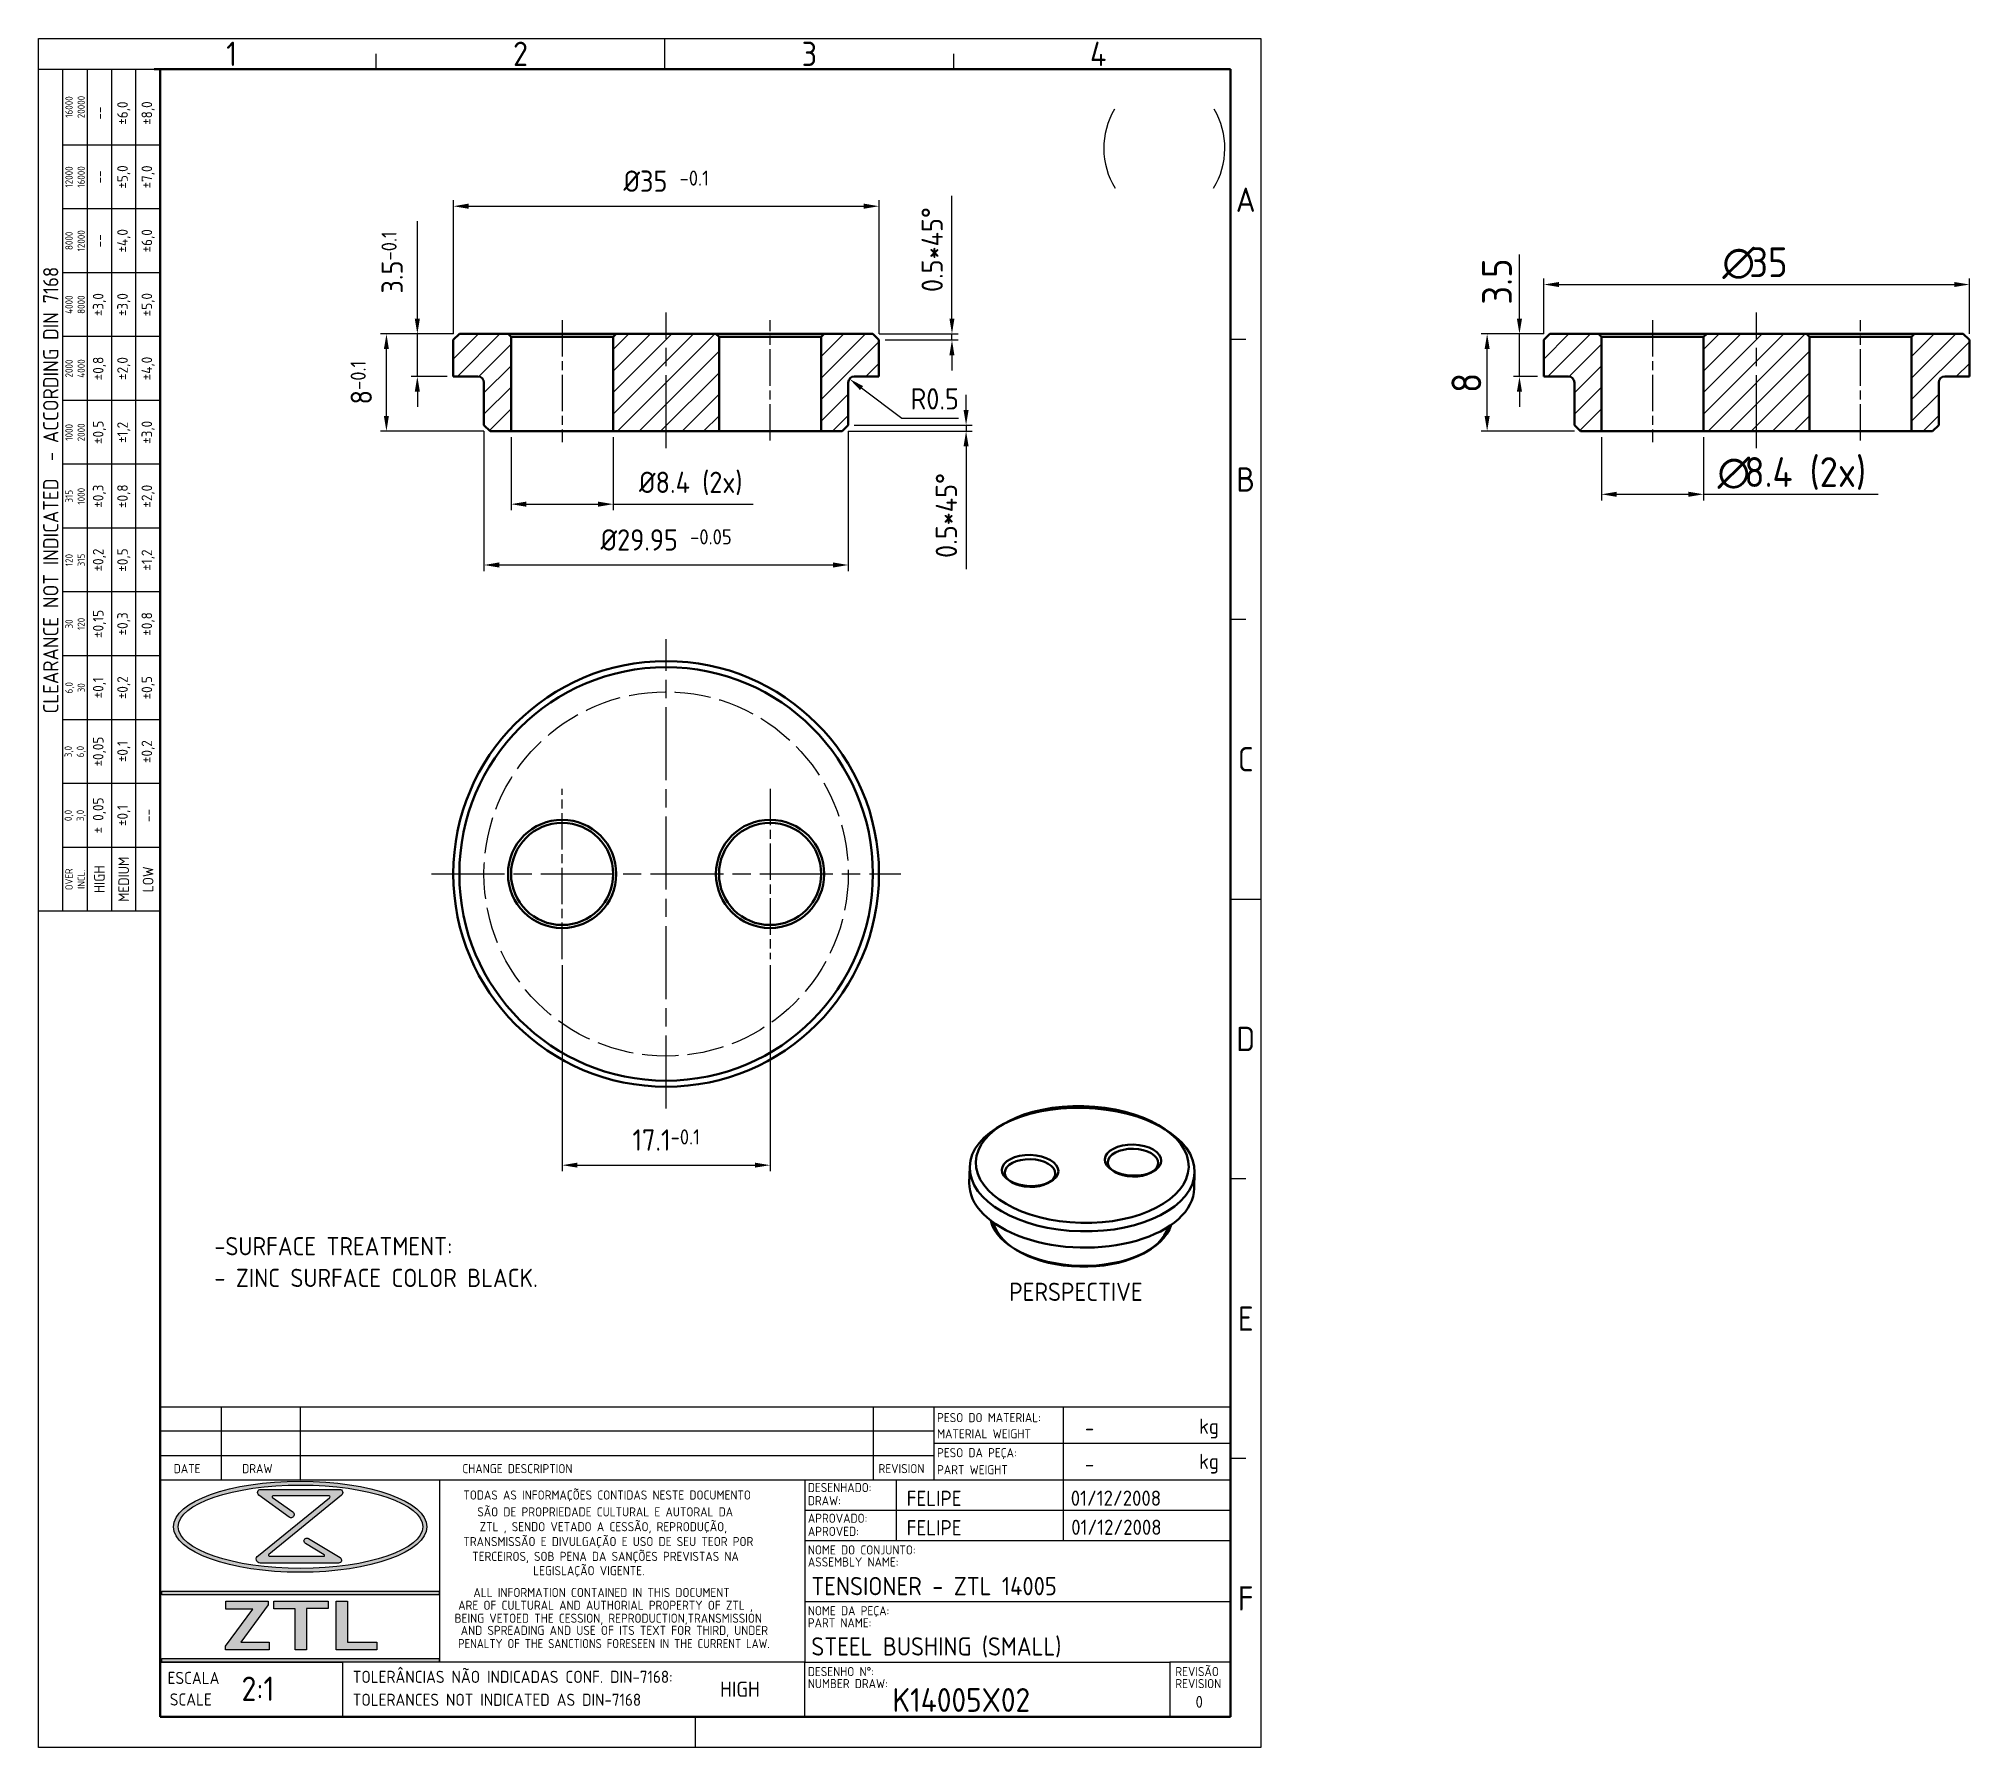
# Model space of a CAD drawing. Extents: x 0 to 159, y 0 to 141.
import ezdxf
from ezdxf.enums import TextEntityAlignment as Align

# ---------------------------------------------------------------- set-up
doc = ezdxf.new("R2010")
doc.units = 0
doc.header["$LTSCALE"] = 0.5
for name, pattern in [('AM_ISO02W050', [7.5, 6, -1.5]), ('AM_ISO08W050', [18, 12, -1.5, 3, -1.5]), ('AM_ISO08W050x2', [9, 6, -0.75, 1.5, -0.75])]:
    doc.linetypes.add(name, pattern=pattern)
doc.layers.get('Defpoints').update_dxf_attribs({"linetype": 'CONTINUOUS'})
for name, color, linetype, lineweight in [('AM_0', 7, 'CONTINUOUS', 50), ('AM_3', 6, 'AM_ISO02W050', 25), ('AM_5', 3, 'CONTINUOUS', 25), ('AM_6', 2, 'CONTINUOUS', 35), ('AM_7', 4, 'AM_ISO08W050', 25), ('AM_8', 1, 'CONTINUOUS', 25), ('AM_BOR', 7, 'CONTINUOUS', 50)]:
    doc.layers.add(name, color=color, linetype=linetype, lineweight=lineweight)
doc.styles.add('ACISOTS', font='isocp.shx', dxfattribs={"height": 1})
doc.styles.get("Standard").update_dxf_attribs({"font": 'ISOCP.SHX'})
doc.dimstyles.new('AM_ISO', dxfattribs={"dimtxt": 3.5, "dimasz": 2.5, "dimexe": 1, "dimexo": 1, "dimgap": 1.5, "dimtad": 1, "dimdsep": 46, "dimtxsty": 'Standard', "dimcen": 0, "dimclrd": 256, "dimclre": 256, "dimclrt": 2, "dimadec": 0, "dimazin": 2, "dimtp": 0.1, "dimtm": 0.1, "dimtfac": 0.71, "dimtdec": 3, "dimtmove": 0, "dimatfit": 3, "dimfxl": 0, "dimlwd": -1, "dimlwe": -1, "dimarcsym": 0})
doc.dimstyles.new('AM_ISO$4', dxfattribs={"dimtxt": 3.5, "dimasz": 2.5, "dimexe": 1, "dimexo": 1, "dimgap": 1.5, "dimtad": 1, "dimtoh": 1, "dimdsep": 46, "dimtxsty": 'Standard', "dimcen": 0, "dimclrd": 256, "dimclre": 256, "dimclrt": 2, "dimadec": 0, "dimazin": 2, "dimtp": 0.1, "dimtm": 0.1, "dimtfac": 0.71, "dimtofl": 0, "dimtmove": 0, "dimatfit": 3, "dimfxl": 0, "dimlwd": -1, "dimlwe": -1, "dimarcsym": 0})
pattern_1 = [(45, (0, -6.5615), (-0.883883, 0.883883), [])]

# ---------------------------------------------------------------- blocks, each defined once
blk = doc.blocks.new('*D20')
at = {"layer": 'AM_5'}
for p, q in [((38.85, 107.72), (38.85, 101.72)), ((47.25, 107.72), (47.25, 101.72)), ((40.1, 102.22), (46, 102.22)), ((47.25, 102.22), (58.75, 102.22))]:
    blk.add_line(p, q, dxfattribs=at)
for points in [[(40.1, 102.43), (40.1, 102.01), (38.85, 102.22)], [(46, 102.43), (46, 102.01), (47.25, 102.22)]]:
    blk.add_solid(points, dxfattribs=at)
at = {"layer": 'Defpoints', "color": 0}
for p in [(38.85, 108.22), (47.25, 108.22), (47.25, 102.22)]:
    blk.add_point(p, dxfattribs=at)
at = {"layer": 'AM_5', "color": 2, "insert": (53.62, 103.93), "char_height": 1.75, "attachment_point": 5}
blk.add_mtext('%%c8.4 (2x)', dxfattribs=at)
blk = doc.blocks.new('*D21')
at = {"layer": 'AM_5'}
for p, q in [((36.62, 108.22), (36.62, 96.72)), ((66.57, 108.22), (66.57, 96.72)), ((37.87, 97.22), (65.32, 97.22))]:
    blk.add_line(p, q, dxfattribs=at)
for points in [[(37.87, 97.43), (37.87, 97.01), (36.62, 97.22)], [(65.32, 97.43), (65.32, 97.01), (66.57, 97.22)]]:
    blk.add_solid(points, dxfattribs=at)
at = {"layer": 'Defpoints', "color": 0}
for p in [(36.62, 108.72), (66.57, 108.72), (66.57, 97.22)]:
    blk.add_point(p, dxfattribs=at)
at = {"layer": 'AM_5', "color": 2, "insert": (51.6, 99.28), "char_height": 1.75, "attachment_point": 5}
blk.add_mtext('%%c29.95 {}{\\A0;{\\H1.5x;}{\\A2;\\H0.71x;\\C3;-0.05}}', dxfattribs=at)
blk = doc.blocks.new('*D22')
at = {"layer": 'AM_5'}
for p, q in [((34.1, 116.22), (34.1, 127.22)), ((69.1, 116.22), (69.1, 127.22)), ((35.35, 126.72), (67.85, 126.72))]:
    blk.add_line(p, q, dxfattribs=at)
for points in [[(35.35, 126.93), (35.35, 126.51), (34.1, 126.72)], [(67.85, 126.93), (67.85, 126.51), (69.1, 126.72)]]:
    blk.add_solid(points, dxfattribs=at)
at = {"layer": 'Defpoints', "color": 0}
for p in [(69.1, 126.72), (34.1, 115.72), (69.1, 115.72)]:
    blk.add_point(p, dxfattribs=at)
at = {"layer": 'AM_5', "color": 2, "insert": (51.6, 128.78), "char_height": 1.75, "attachment_point": 5}
blk.add_mtext('%%c35 {}{\\A0;{\\H1.5x;}{\\A2;\\H0.71x;\\C3;-0.1}}', dxfattribs=at)
blk = doc.blocks.new('*D23')
at = {"layer": 'AM_5'}
for p, q in [((43.05, 64.32), (43.05, 47.37)), ((60.15, 64.32), (60.15, 47.37)), ((44.3, 47.87), (58.9, 47.87))]:
    blk.add_line(p, q, dxfattribs=at)
for points in [[(44.3, 48.08), (44.3, 47.67), (43.05, 47.87)], [(58.9, 48.08), (58.9, 47.67), (60.15, 47.87)]]:
    blk.add_solid(points, dxfattribs=at)
at = {"layer": 'Defpoints', "color": 0}
for p in [(43.05, 64.82), (60.15, 64.82), (60.15, 47.87)]:
    blk.add_point(p, dxfattribs=at)
at = {"layer": 'AM_5', "color": 2, "insert": (51.6, 49.94), "char_height": 1.75, "attachment_point": 5}
blk.add_mtext('17.1{}{\\A0;{\\H1.5x;}{\\A2;\\H0.71x;\\C3;-0.1}}', dxfattribs=at)
blk = doc.blocks.new('*D24')
at = {"layer": 'AM_5'}
for p, q in [((34.1, 116.22), (28.1, 116.22)), ((28.6, 109.47), (28.6, 114.97)), ((36.62, 108.22), (28.1, 108.22))]:
    blk.add_line(p, q, dxfattribs=at)
for points in [[(28.39, 114.97), (28.8, 114.97), (28.6, 116.22)], [(28.39, 109.47), (28.8, 109.47), (28.6, 108.22)]]:
    blk.add_solid(points, dxfattribs=at)
at = {"layer": 'Defpoints', "color": 0}
for p in [(28.6, 116.22), (34.6, 116.22), (37.12, 108.22)]:
    blk.add_point(p, dxfattribs=at)
at = {"layer": 'AM_5', "color": 2, "insert": (26.53, 112.22), "char_height": 1.75, "attachment_point": 5, "rotation": 90}
blk.add_mtext('8{}{\\A0;{\\H1.5x;}{\\A2;\\H0.71x;\\C3;-0.1}}', dxfattribs=at)
blk = doc.blocks.new('*D25')
at = {"layer": 'AM_5'}
for p, q in [((31.14, 117.47), (31.14, 125.48)), ((34.1, 116.22), (30.64, 116.22)), ((31.14, 112.72), (31.14, 116.22)), ((33.6, 112.72), (30.64, 112.72)), ((31.14, 111.47), (31.14, 110.22))]:
    blk.add_line(p, q, dxfattribs=at)
for points in [[(30.93, 117.47), (31.35, 117.47), (31.14, 116.22)], [(30.93, 111.47), (31.35, 111.47), (31.14, 112.72)]]:
    blk.add_solid(points, dxfattribs=at)
at = {"layer": 'Defpoints', "color": 0}
for p in [(31.14, 116.22), (34.6, 116.22), (34.1, 112.72)]:
    blk.add_point(p, dxfattribs=at)
at = {"layer": 'AM_5', "color": 2, "insert": (29.07, 122.1), "char_height": 1.75, "attachment_point": 5, "rotation": 90}
blk.add_mtext('3.5{}{\\A0;{\\H1.5x;}{\\A2;\\H0.71x;\\C3;-0.1}}', dxfattribs=at)
blk = doc.blocks.new('*D26')
at = {"layer": 'AM_5'}
for p, q in [((75.1, 117.47), (75.1, 127.57)), ((69.1, 116.22), (75.6, 116.22)), ((75.1, 115.72), (75.1, 116.22)), ((69.6, 115.72), (75.6, 115.72)), ((75.1, 114.47), (75.1, 113.22))]:
    blk.add_line(p, q, dxfattribs=at)
for points in [[(74.89, 117.47), (75.3, 117.47), (75.1, 116.22)], [(74.89, 114.47), (75.3, 114.47), (75.1, 115.72)]]:
    blk.add_solid(points, dxfattribs=at)
at = {"layer": 'Defpoints', "color": 0}
for p in [(68.6, 116.22), (75.1, 116.22), (69.1, 115.72)]:
    blk.add_point(p, dxfattribs=at)
at = {"layer": 'AM_5', "color": 2, "insert": (73.47, 123.15), "char_height": 1.75, "attachment_point": 5, "rotation": 90}
blk.add_mtext('0.5{{}}*45%%d', dxfattribs=at)
blk = doc.blocks.new('*D27')
at = {"layer": 'AM_5'}
for p, q in [((76.26, 109.97), (76.26, 111.22)), ((66.57, 108.22), (76.76, 108.22)), ((67.07, 108.72), (76.76, 108.72)), ((76.26, 108.72), (76.26, 108.22)), ((76.26, 106.97), (76.26, 96.87))]:
    blk.add_line(p, q, dxfattribs=at)
for points in [[(76.05, 109.97), (76.47, 109.97), (76.26, 108.72)], [(76.05, 106.97), (76.47, 106.97), (76.26, 108.22)]]:
    blk.add_solid(points, dxfattribs=at)
at = {"layer": 'Defpoints', "color": 0}
for p in [(66.07, 108.22), (66.57, 108.72), (76.26, 108.22)]:
    blk.add_point(p, dxfattribs=at)
at = {"layer": 'AM_5', "color": 2, "insert": (74.64, 101.29), "char_height": 1.75, "attachment_point": 5, "rotation": 90}
blk.add_mtext('0.5{{}}*45%%d', dxfattribs=at)
blk = doc.blocks.new('*D28')
at = {"layer": 'AM_5'}
for p, q in [((70.97, 109.26), (67.67, 111.77)), ((75.64, 109.26), (70.97, 109.26))]:
    blk.add_line(p, q, dxfattribs=at)
blk.add_solid([(67.79, 111.93), (67.54, 111.6), (66.67, 112.52)], dxfattribs=at)
at = {"layer": 'Defpoints', "color": 0}
for p in [(66.67, 112.52), (67.07, 112.22)]:
    blk.add_point(p, dxfattribs=at)
at = {"layer": 'AM_5', "color": 2, "insert": (73.68, 110.88), "char_height": 1.75, "attachment_point": 5}
blk.add_mtext('R0.5', dxfattribs=at)
blk = doc.blocks.new('A4 ZTL')
at = {"layer": 'AM_0'}
for p, q in [((196, 276), (19, 276)), ((20, 276), (20, 5)), ((196, 5), (196, 276)), ((20, 5), (196, 5))]:
    blk.add_line(p, q, dxfattribs=at)
at = {"layer": 'AM_BOR', "color": 135, "lineweight": 25}
for p, q in [((0, 0), (0, 281)), ((0, 281), (201, 281)), ((103, 276), (103, 281)), ((201, 281), (201, 0)), ((55.5, 276), (55.5, 278.5)), ((150.5, 276), (150.5, 278.5)), ((4, 137.5), (4, 276)), ((8, 276), (8, 137.5)), ((12, 276), (12, 137.5)), ((16, 137.5), (16, 276)), ((20, 263.5), (4, 263.5)), ((20, 253), (4, 253)), ((20, 242.5), (4, 242.5)), ((20, 232), (4, 232)), ((198.5, 231.5), (196, 231.5)), ((20, 221.5), (4, 221.5)), ((20, 211), (4, 211)), ((20, 200.5), (4, 200.5)), ((20, 190), (4, 190)), ((198.5, 185.5), (196, 185.5)), ((20, 179.5), (4, 179.5)), ((20, 169), (4, 169)), ((20, 158.5), (4, 158.5)), ((20, 148), (4, 148)), ((196, 139.5), (201, 139.5)), ((198.5, 93.5), (196, 93.5)), ((198.5, 47.5), (196, 47.5)), ((108, 0), (108, 5)), ((201, 0), (0, 0))]:
    blk.add_line(p, q, dxfattribs=at)
blk.add_lwpolyline([(20, 276), (20, 137.5), (0, 137.5), (0, 276)], close=True, dxfattribs=at)
at = {"layer": 'AM_BOR', "color": 135, "lineweight": 25, "style": 'ACISOTS'}
for s, p in [('1', (31.75, 278.5)), ('2', (79.25, 278.5)), ('3', (126.75, 278.5)), ('4', (174.25, 278.5)), ('A', (198.5, 254.5)), ('B', (198.5, 208.5)), ('C', (198.5, 162.5)), ('D', (198.5, 116.5)), ('E', (198.5, 70.5)), ('F', (198.5, 24.5))]:
    blk.add_text(s, height=4, dxfattribs=at).set_placement(p, align=Align.MIDDLE)
at = {"layer": 'AM_BOR', "color": 135, "lineweight": 25, "attachment_point": 5, "rotation": 90}
for s, insert, char_height, width in [('16000\\P20000', (6, 269.75), 1.2, 12.5), ('±6,0', (14, 268.75), 1.75, 10.5), ('±8,0', (18, 268.75), 1.75, 10.5), ('--', (10, 268.75), 1.75, 10.5), ('12000\\P16000', (6, 258.25), 1.2, 10.5), ('--', (10, 258.25), 1.75, 10.5), ('±5,0', (14, 258.25), 1.75, 10.5), ('±7,0', (18, 258.25), 1.75, 10.5), ('8000\\P12000', (6, 247.75), 1.2, 10.5), ('--', (10, 247.75), 1.75, 10.5), ('±4,0', (14, 247.75), 1.75, 10.5), ('±6,0', (18, 247.75), 1.75, 10.5), ('{\\Fisocp.shx|c0;CLEARANCE NOT INDICATED  - ACCORDING DIN 7168}', (2, 206.75), 2.5, 138.5), ('4000\\P8000', (6, 237.25), 1.2, 10.5), ('±3,0', (10, 237.25), 1.75, 10.5), ('±3,0', (14, 237.25), 1.75, 10.5), ('±5,0', (18, 237.25), 1.75, 10.5), ('2000\\P4000', (6, 226.75), 1.2, 10.5), ('±0,8', (10, 226.75), 1.75, 10.5), ('±2,0', (14, 226.75), 1.75, 10.5), ('±4,0', (18, 226.75), 1.75, 10.5), ('1000\\P2000', (6, 216.25), 1.2, 10.5), ('±0,5', (10, 216.25), 1.75, 10.5), ('±1,2', (14, 216.25), 1.75, 10.5), ('±3,0', (18, 216.25), 1.75, 10.5), ('315\\P1000', (6, 205.75), 1.2, 10.5), ('±0,3', (10, 205.75), 1.75, 10.5), ('±0,8', (14, 205.75), 1.75, 10.5), ('±2,0', (18, 205.75), 1.75, 10.5), ('±0,2', (10, 195.25), 1.75, 10.5), ('±0,5', (14, 195.25), 1.75, 10.5), ('±1,2', (18, 195.25), 1.75, 10.5), ('120\\P315', (6, 195.25), 1.2, 10.5), ('30\\P120', (6, 184.75), 1.2, 10.5), ('±0,15', (10, 184.75), 1.75, 10.5), ('±0,3', (14, 184.75), 1.75, 10.5), ('±0,8', (18, 184.75), 1.75, 10.5), ('6,0\\P30', (6, 174.25), 1.2, 10.5), ('±0,1', (10, 174.25), 1.75, 10.5), ('±0,2', (14, 174.25), 1.75, 10.5), ('±0,5', (18, 174.25), 1.75, 10.5), ('±0,05', (10, 163.75), 1.75, 10.5), ('±0,1', (14, 163.75), 1.75, 10.5), ('±0,2', (18, 163.75), 1.75, 10.5), ('3,0\\P6,0', (6, 163.75), 1.2, 10.5), ('± 0,05', (10, 153.25), 1.75, 10.5), ('0,0\\P3,0', (6, 153.25), 1.2, 10.5), ('\\pt4.79529;±0,1', (14, 153.25), 1.75, 10.5), ('--', (18, 153.25), 1.75, 10.5), ('MEDIUM', (14, 142.75), 1.75, 10.5), ('{\\Fisocp.shx|c0;OVER\\PINCL.}', (6, 142.75), 1.2, 10.5), ('HIGH', (10, 142.75), 1.75, 10.5), ('LOW', (18, 142.75), 1.75, 10.5)]:
    blk.add_mtext(s, dxfattribs=dict(at, insert=insert, char_height=char_height, width=width))
blk = doc.blocks.new('LEGENDAZTL-1')
at = {"layer": 'AM_8'}
h = blk.add_hatch(color=135, dxfattribs=at)
edge = h.paths.add_edge_path()
edge.add_ellipse((23.01, 31.29), major_axis=(20.82, 0), ratio=0.359907, start_angle=191.4592, end_angle=452.8175)
edge.add_ellipse((23.01, 31.29), major_axis=(20.82, 0), ratio=0.359907, start_angle=92.8175, end_angle=191.4592)
edge = h.paths.add_edge_path(flags=16)
edge.add_ellipse((23.07, 31.29), major_axis=(20.11, 0), ratio=0.340664, start_angle=93.067, end_angle=371.4592)
edge.add_ellipse((23.07, 31.29), major_axis=(20.11, 0), ratio=0.340664, start_angle=11.4592, end_angle=93.067)
h = blk.add_hatch(color=135, dxfattribs=at)
edge = h.paths.add_edge_path()
edge.add_line((27.86, 36.04), (16.14, 26.55))
edge.add_arc((16.46, 25.96), 0.662, 118.1409, 270)
edge.add_line((16.46, 25.3), (29.34, 25.3))
edge.add_arc((29.33, 25.79), 0.488, 271.9685, 418.9108)
edge.add_line((29.58, 26.21), (24.36, 29.35))
edge.add_arc((24.11, 28.95), 0.475, 58.6682, 238.8052)
edge.add_line((23.87, 28.54), (26.98, 26.65))
edge.add_arc((26.92, 26.56), 0.12, -90, 54.6545, ccw=False)
edge.add_line((26.92, 26.44), (17.93, 26.44))
edge.add_arc((17.96, 26.6), 0.167, 129.2364, 260.8226, ccw=False)
edge.add_line((17.86, 26.73), (29.79, 36.47))
edge.add_arc((29.47, 36.9), 0.529, 306.0702, 450)
edge.add_line((29.47, 37.43), (16.54, 37.43))
edge.add_arc((16.52, 36.92), 0.513, 87.7272, 233.7471)
edge.add_line((16.21, 36.5), (21.18, 32.86))
edge.add_arc((21.5, 33.28), 0.527, 232.4714, 414.7334)
edge.add_line((21.81, 33.71), (18.46, 36.07))
edge.add_arc((18.53, 36.2), 0.144, 90, 242.5235, ccw=False)
edge.add_line((18.53, 36.35), (27.78, 36.35))
edge.add_arc((27.75, 36.17), 0.176, -50.9964, 80.7655, ccw=False)
for points in [[(0.28, 20.1), (45.87, 20.1), (45.87, 20.7), (0.28, 20.7)], [(10.71, 11.65), (10.71, 11.05), (17.9, 11.05), (17.9, 12.32), (13.24, 12.32), (17.77, 18.44), (17.77, 19.04), (10.78, 19.04), (10.78, 17.71), (15.21, 17.71)], [(18.7, 17.78), (22.17, 17.78), (22.17, 11.05), (24.07, 11.05), (24.07, 17.84), (27.63, 17.84), (27.63, 19.04), (18.7, 19.04)], [(35.62, 11.02), (35.62, 12.32), (30.79, 12.32), (30.79, 19.04), (28.93, 19.04), (28.93, 11.02)], [(45.87, 9.6), (0.28, 9.6), (0.28, 9), (45.87, 9)]]:
    blk.add_hatch(color=135, dxfattribs=at).paths.add_polyline_path(points)
at = {"layer": 'AM_8', "color": 135}
for p, q in [((0, 51), (176, 51)), ((0, 51), (0, 0)), ((10, 51), (10, 39)), ((23, 51), (23, 39)), ((117.25, 51), (117.25, 39)), ((127.25, 39), (127.25, 51)), ((148.5, 51), (148.5, 45)), ((176, 0), (176, 51)), ((127.25, 47), (0, 47)), ((127.25, 45), (176, 45)), ((148.5, 45), (148.5, 39)), ((0, 43), (127.25, 43)), ((0, 39), (106, 39)), ((45.93, 39), (45.93, 9)), ((106, 39), (106, 20)), ((106, 39), (176, 39)), ((121, 39), (121, 29)), ((148.5, 39), (148.5, 29)), ((16.54, 37.43), (29.47, 37.43)), ((106, 34), (176, 34)), ((106, 29), (176, 29)), ((0.28, 20.1), (0.28, 20.7)), ((0.28, 20.7), (45.87, 20.7)), ((45.87, 20.1), (0.28, 20.1)), ((45.87, 20.7), (45.87, 20.1)), ((106, 20), (106, 9)), ((10.71, 11.65), (15.21, 17.71)), ((10.78, 17.71), (10.78, 19.04)), ((10.78, 19.04), (17.77, 19.04)), ((15.21, 17.71), (10.78, 17.71)), ((17.77, 18.44), (13.24, 12.32)), ((17.77, 19.04), (17.77, 18.44)), ((18.7, 17.78), (18.7, 19.04)), ((18.7, 19.04), (27.63, 19.04)), ((22.17, 17.78), (18.7, 17.78)), ((22.17, 11.05), (22.17, 17.78)), ((24.07, 17.84), (24.07, 11.05)), ((27.63, 17.84), (24.07, 17.84)), ((27.63, 19.04), (27.63, 17.84)), ((28.93, 11.02), (28.93, 19.04)), ((28.93, 19.04), (30.79, 19.04)), ((30.79, 19.04), (30.79, 12.32)), ((106, 19), (176, 19)), ((0.28, 9.6), (45.87, 9.6)), ((0.28, 9), (0.28, 9.6)), ((10.71, 11.05), (10.71, 11.65)), ((17.9, 11.05), (10.71, 11.05)), ((13.24, 12.32), (17.9, 12.32)), ((17.9, 12.32), (17.9, 11.05)), ((24.07, 11.05), (22.17, 11.05)), ((35.62, 11.02), (28.93, 11.02)), ((30.79, 12.32), (35.62, 12.32)), ((35.62, 12.32), (35.62, 11.02)), ((45.87, 9.6), (45.87, 9)), ((0, 9), (30, 9)), ((106, 9), (0, 9)), ((45.87, 9), (0.28, 9)), ((30, 9), (30, 0)), ((106, 0), (106, 9)), ((106, 9), (166, 9)), ((176, 9), (166, 9)), ((166, 9), (166, 0)), ((0, 0), (176, 0))]:
    blk.add_line(p, q, dxfattribs=at)
blk.add_lwpolyline([(16.54, 37.43), (29.47, 37.43, -0.726075), (29.79, 36.47), (17.86, 26.73, 0.646844), (17.93, 26.44), (26.92, 26.44, 0.730915), (26.98, 26.65), (23.87, 28.54, -1.001197), (24.36, 29.35), (29.58, 26.21, -0.746343), (29.34, 25.3), (16.46, 25.3, -0.780296), (16.14, 26.55), (27.86, 36.04, 0.647932), (27.78, 36.35), (18.53, 36.35, 0.78497), (18.46, 36.07), (21.81, 33.71, -1.019937), (21.18, 32.86), (16.21, 36.5, -0.740095), (16.54, 37.43, -0.257794)], format="xyb", dxfattribs=at)
for centre, major_axis, ratio in [((23.01, 31.29), (-20.82, 0), 0.359907), ((23.07, 31.29), (-20.11, 0), 0.340664)]:
    blk.add_ellipse(centre, major_axis=major_axis, ratio=ratio, dxfattribs=at)
for s, height, p in [('PESO DO MATERIAL:', 1.5, (127.75, 48.48)), ('kg', 2.5, (170.83, 46.56)), ('MATERIAL WEIGHT', 1.5, (127.75, 45.82)), ('DATE', 1.5, (2.22, 40.09)), ('DRAW', 1.5, (13.48, 40.09)), ('CHANGE DESCRIPTION', 1.5, (49.68, 40.09)), ('REVISION', 1.5, (118.12, 40.09)), ('PESO DA PEÇA:', 1.5, (127.75, 42.71)), ('PART WEIGHT', 1.5, (127.75, 39.91)), ('kg', 2.5, (170.83, 40.79)), ('DESENHADO:', 1.5, (106.5, 36.98)), ('TODAS AS INFORMAÇÕES CONTIDAS NESTE DOCUMENTO', 1.5, (49.85, 35.75)), ('DRAW:', 1.5, (106.5, 34.82)), ('SÃO DE PROPRIEDADE CULTURAL E AUTORAL DA', 1.5, (52.14, 32.98)), ('ZTL , SENDO VETADO A CESSÃO, REPRODUÇÃO,', 1.5, (52.53, 30.54)), ('APROVADO:', 1.5, (106.5, 31.93)), ('TRANSMISSÃO E DIVULGAÇÃO E USO DE SEU TEOR POR', 1.5, (49.85, 28.1)), ('APROVED:', 1.5, (106.5, 29.77)), ('TERCEIROS, SOB PENA DA SANÇÕES PREVISTAS NA', 1.5, (51.3, 25.66)), ('ASSEMBLY NAME:', 1.5, (106.5, 24.74)), ('NOME DO CONJUNTO:', 1.5, (106.5, 26.72)), ('LEGISLAÇÃO VIGENTE.', 1.5, (61.33, 23.31)), ('ARE OF CULTURAL AND AUTHORIAL PROPERTY OF ZTL ,', 1.5, (49, 17.62)), ('ALL INFORMATION CONTAINED IN THIS DOCUMENT', 1.5, (51.5, 19.72)), ('BEING VETOED THE CESSION, REPRODUCTION,TRANSMISSION', 1.5, (48.41, 15.49)), ('NOME DA PEÇA:', 1.5, (106.5, 16.72)), ('PART NAME:', 1.5, (106.5, 14.74)), ('AND SPREADING AND USE OF ITS TEXT FOR THIRD, UNDER', 1.5, (49.42, 13.49)), ('ESCALA', 2, (1.21, 5.42)), ('TOLERÂNCIAS NÃO INDICADAS CONF. DIN-7168:', 2, (31.66, 5.6)), ('DESENHO N%%d:', 1.5, (106.5, 6.72)), ('REVISÃO', 1.5, (166.93, 6.72)), ('SCALE', 2, (1.57, 1.88)), ('TOLERANCES NOT INDICATED AS DIN-7168', 2, (31.66, 1.83)), ('NUMBER DRAW:', 1.5, (106.5, 4.74)), ('REVISION', 1.5, (166.93, 4.74))]:
    blk.add_text(s, height=height, dxfattribs=at).set_placement(p)
at = {"layer": 'AM_8', "color": 135, "width": 0.95}
blk.add_text('PENALTY OF THE SANCTIONS FORESEEN IN THE CURRENT LAW.', height=1.5, dxfattribs=at).set_placement((48.99, 11.32))
at = {"layer": 'AM_8', "color": 135}
for tag, p in [('PESO1', (152.06, 47.53)), ('PESO', (152.06, 41.58))]:
    blk.add_attdef(tag, text='', height=2.5, dxfattribs=at).set_placement(p, align=Align.MIDDLE_LEFT)
for tag, p, height in [('DESN.', (122.75, 34.7), 2.5), ('DATADES', (149.73, 34.73), 2.5), ('APROV', (122.75, 29.87), 2.5), ('DATAAPROV', (149.81, 29.95), 2.5), ('CONJUNTO', (107.07, 20.02), 3), ('PEÇA', (107.07, 10.1), 3), ('NºDESENHO', (120.41, 0.84), 3.91)]:
    blk.add_attdef(tag, p, '', height=height, dxfattribs=at)
at = {"layer": 'AM_8', "color": 135, "style": 'ACISOTS'}
for tag, p, height in [('GEN-TITLE-SCA{12.7}', (13.36, 2.64), 4), ('GEN-TITLE-DWG{30.6}', (92.5, -2.65), 2)]:
    blk.add_attdef(tag, p, '', height=height, dxfattribs=at)
at = {"layer": 'AM_8', "color": 135}
for tag, height, p in [('TOL.N.IND', 2.5, (95.33, 4.56)), ('REV.', 1.96, (170.86, 2.49))]:
    blk.add_attdef(tag, text='', height=height, dxfattribs=at).set_placement(p, align=Align.MIDDLE_CENTER)

msp = doc.modelspace()

# ---------------------------------------------------------------- hatches: boundary and pattern name
at = {"layer": 'AM_3'}
h = msp.add_hatch(dxfattribs=at)
h.set_pattern_fill('ANSI31', color=256, scale=15, style=0)
h.paths.add_polyline_path([(78.278, 102.972), (76.724, 102.972), (76.724, 95.972), (83.474, 95.972), (83.474, 99.972, -0.2679492)])
h.paths.add_polyline_path([(83.474, 63.972), (76.724, 63.972), (76.724, 56.972), (78.278, 56.972, -0.2679492), (83.474, 59.972)])
h = msp.add_hatch(dxfattribs=at)
h.set_pattern_fill('ANSI31', color=256, scale=15, style=0)
h.paths.add_polyline_path([(86.474, 95.972), (90.224, 99.722), (90.224, 102.972), (88.671, 102.972, -0.2679492), (83.474, 99.972), (83.474, 95.972)])
h.paths.add_polyline_path([(90.224, 56.972), (90.224, 60.222), (86.474, 63.972), (83.474, 63.972), (83.474, 59.972, -0.2679492), (88.671, 56.972)])
at = {"layer": 'AM_8'}
h = msp.add_hatch(dxfattribs=at)
h.set_pattern_fill('_U', color=256, scale=1.25, angle=45, style=0, pattern_type=0)
h.set_pattern_definition(pattern_1)
edge = h.paths.add_edge_path()
edge.add_line((38.596, 116.22), (34.596, 116.22))
edge.add_line((34.596, 116.22), (34.096, 115.72))
edge.add_line((34.096, 115.72), (34.096, 112.72))
edge.add_line((34.096, 112.72), (36.121, 112.72))
edge.add_arc((36.121, 112.22), 0.5, 0, 90, ccw=False)
edge.add_line((36.621, 112.22), (36.621, 108.72))
edge.add_line((36.621, 108.72), (37.121, 108.22))
edge.add_line((37.121, 108.22), (38.846, 108.22))
edge.add_line((38.846, 108.22), (38.846, 115.97))
edge.add_line((38.846, 115.97), (38.596, 116.22))
h = msp.add_hatch(dxfattribs=at)
h.set_pattern_fill('_U', color=256, scale=1.25, angle=45, style=0, pattern_type=0)
h.set_pattern_definition(pattern_1)
h.paths.add_polyline_path([(47.246, 115.97), (47.246, 108.22), (55.946, 108.22), (55.946, 115.97), (55.696, 116.22), (47.496, 116.22)])
h = msp.add_hatch(dxfattribs=at)
h.set_pattern_fill('_U', color=256, scale=1.25, angle=45, style=0, pattern_type=0)
h.set_pattern_definition(pattern_1)
edge = h.paths.add_edge_path()
edge.add_line((66.071, 108.22), (66.571, 108.72))
edge.add_line((66.571, 108.72), (66.571, 112.22))
edge.add_arc((67.071, 112.22), 0.5, 90, 180, ccw=False)
edge.add_line((67.071, 112.72), (69.096, 112.72))
edge.add_line((69.096, 112.72), (69.096, 115.72))
edge.add_line((69.096, 115.72), (68.596, 116.22))
edge.add_line((68.596, 116.22), (64.596, 116.22))
edge.add_line((64.596, 116.22), (64.346, 115.97))
edge.add_line((64.346, 115.97), (64.346, 108.22))
edge.add_line((64.346, 108.22), (66.071, 108.22))

# ---------------------------------------------------------------- linework, layer by layer
at = {"layer": 'AM_0'}
for p, q in [((34.596, 116.22), (34.096, 115.72)), ((34.596, 116.22), (68.596, 116.22)), ((38.846, 115.97), (38.596, 116.22)), ((38.846, 115.97), (38.846, 108.22)), ((38.846, 115.97), (47.246, 115.97)), ((47.246, 115.97), (47.496, 116.22)), ((47.246, 108.22), (47.246, 115.97)), ((55.946, 115.97), (55.696, 116.22)), ((55.946, 108.22), (55.946, 115.97)), ((55.946, 115.97), (64.346, 115.97)), ((64.346, 115.97), (64.596, 116.22)), ((64.346, 115.97), (64.346, 108.22)), ((68.596, 116.22), (69.096, 115.72)), ((34.096, 112.72), (34.096, 115.72)), ((69.096, 115.72), (69.096, 112.72)), ((36.121, 112.72), (34.096, 112.72)), ((69.096, 112.72), (67.071, 112.72)), ((36.621, 108.72), (36.621, 112.22)), ((66.571, 112.22), (66.571, 108.72)), ((36.621, 108.72), (37.121, 108.22)), ((66.071, 108.22), (37.121, 108.22)), ((66.571, 108.72), (66.071, 108.22)), ((76.556, 47.736), (76.524, 46.399)), ((95.051, 47.281), (95.018, 45.944))]:
    msp.add_line(p, q, dxfattribs=at)
at = {"layer": 'AM_0', "color": 7}
for p, q in [((124.255, 116.22), (123.755, 115.72)), ((124.255, 116.22), (158.255, 116.22)), ((128.505, 115.97), (128.255, 116.22)), ((128.505, 115.97), (128.505, 108.22)), ((128.505, 115.97), (136.905, 115.97)), ((136.905, 115.97), (137.155, 116.22)), ((136.905, 108.22), (136.905, 115.97)), ((145.605, 115.97), (145.355, 116.22)), ((145.605, 108.22), (145.605, 115.97)), ((145.605, 115.97), (154.005, 115.97)), ((154.005, 115.97), (154.255, 116.22)), ((154.005, 115.97), (154.005, 108.22)), ((158.255, 116.22), (158.755, 115.72)), ((123.755, 112.72), (123.755, 115.72)), ((158.755, 115.72), (158.755, 112.72)), ((125.78, 112.72), (123.755, 112.72)), ((158.755, 112.72), (156.73, 112.72)), ((126.28, 108.72), (126.28, 112.22)), ((156.23, 112.22), (156.23, 108.72)), ((126.28, 108.72), (126.78, 108.22)), ((155.73, 108.22), (126.78, 108.22)), ((156.23, 108.72), (155.73, 108.22))]:
    msp.add_line(p, q, dxfattribs=at)
at = {"layer": 'AM_0'}
for centre, radius in [((51.596, 71.819), 17.5), ((51.596, 71.819), 17), ((43.046, 71.819), 4.45), ((60.146, 71.819), 4.45), ((43.046, 71.819), 4.2), ((60.146, 71.819), 4.2)]:
    msp.add_circle(centre, radius, dxfattribs=at)
at = {"layer": 'AM_0', "extrusion": (0.020569, 0.835717, 0.548774)}
for centre, radius in [((-84.609, -26.44, 41.982), 9.25), ((-84.609, -26.44, 42.482), 8.75), ((-88.774, -27.281, 42.482), 2.325), ((-88.774, -27.281, 42.232), 2.075), ((-88.774, -27.281, 42.232), 2.075), ((-80.332, -26.699, 41.595), 2.325), ((-80.332, -26.699, 41.345), 2.075), ((-80.332, -26.699, 41.345), 2.075)]:
    msp.add_circle(centre, radius, dxfattribs=at)
at = {"layer": 'AM_0', "extrusion": (-0.020569, -0.835717, -0.548774)}
for centre in [(88.774, -27.281, -42.482), (80.332, -26.699, -41.595)]:
    msp.add_circle(centre, 2.325, dxfattribs=at)
at = {"layer": 'AM_0'}
for centre, start, end in [((36.121, 112.22), 0, 90), ((67.071, 112.22), 90, 180)]:
    msp.add_arc(centre, 0.5, start, end, dxfattribs=at)
at = {"layer": 'AM_0', "color": 7}
for centre, start, end in [((125.78, 112.22), 0, 90), ((156.73, 112.22), 90, 180)]:
    msp.add_arc(centre, 0.5, start, end, dxfattribs=at)
at = {"layer": 'AM_0', "extrusion": (0.020569, 0.835717, 0.548774)}
for centre, radius, start, end in [((-84.609, -26.44, 40.382), 9.25, 359.6608, 180.13999), ((-84.609, -26.44, 37.432), 7.488, 7.94787, 172.05213), ((-84.609, -26.44, 37.182), 7.238, 7.6707, 172.3293)]:
    msp.add_arc(centre, radius, start, end, dxfattribs=at)
at = {"layer": 'AM_3'}
msp.add_circle((51.596, 71.819), 14.975, dxfattribs=at)
at = {"layer": 'AM_5', "color": 7}
for p, q in [((121.76, 117.47), (121.76, 122.743)), ((123.755, 116.22), (123.755, 120.781)), ((158.755, 116.22), (158.755, 120.781)), ((125.005, 120.281), (157.505, 120.281)), ((123.755, 116.22), (118.603, 116.22)), ((123.755, 116.22), (121.26, 116.22)), ((121.76, 112.72), (121.76, 116.22)), ((119.103, 109.47), (119.103, 114.97)), ((123.255, 112.72), (121.26, 112.72)), ((121.76, 111.47), (121.76, 110.22)), ((126.28, 108.22), (118.603, 108.22)), ((128.505, 107.72), (128.505, 102.532)), ((136.905, 107.72), (136.905, 102.532)), ((129.755, 103.032), (135.655, 103.032)), ((136.905, 103.032), (151.248, 103.032))]:
    msp.add_line(p, q, dxfattribs=at)
at = {"layer": 'AM_5'}
for centre, start, end in [((93.9, 131.485), 149.38722, 211.38738), ((91.219, 131.485), 328.61262, 30.61278)]:
    msp.add_arc(centre, 6.318, start, end, dxfattribs=at)
at = {"layer": 'AM_5', "color": 7}
for points in [[(125.005, 120.489), (125.005, 120.073), (123.755, 120.281)], [(157.505, 120.489), (157.505, 120.073), (158.755, 120.281)], [(118.895, 114.97), (119.312, 114.97), (119.103, 116.22)], [(121.551, 117.47), (121.968, 117.47), (121.76, 116.22)], [(121.551, 111.47), (121.968, 111.47), (121.76, 112.72)], [(118.895, 109.47), (119.312, 109.47), (119.103, 108.22)], [(129.755, 103.241), (129.755, 102.824), (128.505, 103.032)], [(135.655, 103.241), (135.655, 102.824), (136.905, 103.032)]]:
    msp.add_solid(points, dxfattribs=at)
at = {"layer": 'AM_7'}
for p, q in [((51.596, 106.823), (51.596, 117.967)), ((51.596, 52.53), (51.596, 91.109)), ((32.306, 71.819), (70.886, 71.819))]:
    msp.add_line(p, q, dxfattribs=at)
at = {"layer": 'AM_7', "color": 7}
msp.add_line((141.255, 106.823), (141.255, 117.967), dxfattribs=at)
at = {"layer": 'AM_7', "linetype": 'AM_ISO08W050x2'}
for p, q in [((43.046, 117.357), (43.046, 107.309)), ((60.146, 107.452), (60.146, 117.357)), ((43.046, 64.819), (43.046, 78.819)), ((60.146, 78.819), (60.146, 64.819))]:
    msp.add_line(p, q, dxfattribs=at)
at = {"layer": 'AM_7', "color": 7, "linetype": 'AM_ISO08W050x2'}
for p, q in [((132.705, 117.357), (132.705, 107.309)), ((149.805, 107.452), (149.805, 117.357))]:
    msp.add_line(p, q, dxfattribs=at)
at = {"layer": 'AM_8', "color": 7}
for p, q in [((123.755, 114.155), (125.82, 116.22)), ((124.088, 112.72), (127.588, 116.22)), ((136.905, 114.931), (138.194, 116.22)), ((136.905, 113.163), (139.962, 116.22)), ((136.905, 111.395), (141.73, 116.22)), ((136.905, 109.627), (143.498, 116.22)), ((137.265, 108.22), (145.265, 116.22)), ((154.005, 114.353), (155.872, 116.22)), ((154.005, 112.585), (157.64, 116.22)), ((125.85, 112.715), (128.505, 115.37)), ((139.033, 108.22), (145.605, 114.792)), ((154.005, 110.818), (158.755, 115.568)), ((126.28, 111.377), (128.505, 113.602)), ((140.801, 108.22), (145.605, 113.024)), ((157.675, 112.72), (158.755, 113.8)), ((126.28, 109.609), (128.505, 111.834)), ((142.569, 108.22), (145.605, 111.256)), ((154.005, 109.05), (156.23, 111.275)), ((126.719, 108.281), (128.505, 110.066)), ((128.426, 108.22), (128.505, 108.298)), ((144.336, 108.22), (145.605, 109.489)), ((154.943, 108.22), (156.23, 109.507))]:
    msp.add_line(p, q, dxfattribs=at)

# ---------------------------------------------------------------- block references
at = {"layer": 'AM_0', "lineweight": 0, "xscale": 0.5, "yscale": 0.5, "zscale": 0.5}
msp.add_blockref('A4 ZTL', (0, 0), dxfattribs=at)
msp.add_blockref('LEGENDAZTL-1', (10, 2.5), dxfattribs=at).add_auto_attribs({'GEN-TITLE-SCA{12.7}': '2:1', 'DATAAPROV': '01/12/2008', 'DATADES': '01/12/2008', 'APROV': 'FELIPE', 'PESO1': '-', 'PEÇA': 'STEEL BUSHING (SMALL)', 'CONJUNTO': 'TENSIONER - ZTL 14005', 'NºDESENHO': 'K14005X02', 'REV.': '0', 'TOL.N.IND': 'HIGH', 'DESN.': 'FELIPE', 'PESO': '-'})

# ---------------------------------------------------------------- texts
at = {"layer": 'AM_0', "color": 7}
for s, p in [('∅', (138.448, 120.888)), ('35 ', (140.653, 120.888)), ('∅', (138.048, 103.636)), ('8.4 (2x)', (140.253, 103.636))]:
    msp.add_text(s, height=2.45, dxfattribs=at).set_placement(p)
for s, p in [('3.5', (121.138, 118.621)), ('8', (118.621, 111.363))]:
    msp.add_text(s, height=2.45, rotation=90, dxfattribs=at).set_placement(p)
at = {"layer": 'AM_6'}
for s, p in [('-SURFACE TREATMENT:', (14.445, 40.459)), ('- ZINC SURFACE COLOR BLACK.', (14.445, 37.852)), ('PERSPECTIVE', (79.806, 36.706))]:
    msp.add_text(s, height=1.5, dxfattribs=at).set_placement(p)

# ---------------------------------------------------------------- dimensions: what is measured, and where the dimension line sits
at = {"layer": 'AM_5'}
for base, p1, p2, text, override, picture, middle in [((69.096, 126.72), (34.096, 115.72), (69.096, 115.72), '%%c<> {}{\\A0;{\\H1.5x;}{\\A2;\\H0.71x;\\C3;-0.1}}', {"dimscale": 0.5, "dimadec": 2, "dimtp": 0, "dimtm": 0.1, "dimtdec": 2}, '*D22', (51.596, 128.783)), ((47.246, 102.22), (38.846, 108.22), (47.246, 108.22), '%%c<> (2x)', {"dimscale": 0.5, "dimadec": 2, "dimtp": 0.2, "dimtm": 0, "dimtdec": 2}, '*D20', (53.621, 103.933))]:
    dim = msp.add_linear_dim(base=base, p1=p1, p2=p2, text=text, dimstyle='AM_ISO', override=override, dxfattribs=at)
    dim.commit()
    dim.dimension.update_dxf_attribs({"geometry": picture, "text_midpoint": middle})
for base, p1, p2, angle, text, override, picture, middle in [((75.096, 116.22), (69.096, 115.72), (68.596, 116.22), 90, '<>{{}}*45%%d', {"dimscale": 0.5, "dimadec": 2, "dimtp": 0, "dimtm": 0.1, "dimtdec": 2}, '*D26', (73.471, 123.147)), ((31.137, 116.22), (34.096, 112.72), (34.596, 116.22), 90, '<>{}{\\A0;{\\H1.5x;}{\\A2;\\H0.71x;\\C3;-0.1}}', {"dimscale": 0.5, "dimadec": 2, "dimtp": 0, "dimtm": 0.1, "dimtdec": 2}, '*D25', (29.074, 122.1)), ((28.596, 116.22), (37.121, 108.22), (34.596, 116.22), 90, '<>{}{\\A0;{\\H1.5x;}{\\A2;\\H0.71x;\\C3;-0.1}}', {"dimscale": 0.5, "dimadec": 2, "dimtp": 0, "dimtm": 0.1, "dimtdec": 2}, '*D24', (26.534, 112.22)), ((76.262, 108.22), (66.571, 108.72), (66.071, 108.22), 90, '<>{{}}*45%%d', {"dimscale": 0.5, "dimadec": 2, "dimtp": 0, "dimtm": 0.1, "dimtdec": 2}, '*D27', (74.637, 101.294)), ((66.571, 97.22), (36.621, 108.72), (66.571, 108.72), 0, '%%c<> {}{\\A0;{\\H1.5x;}{\\A2;\\H0.71x;\\C3;-0.05}}', {"dimscale": 0.5, "dimadec": 2, "dimtp": 0, "dimtm": 0.05, "dimtdec": 2}, '*D21', (51.596, 99.283)), ((60.146, 47.874), (43.046, 64.819), (60.146, 64.819), 0, '<>{}{\\A0;{\\H1.5x;}{\\A2;\\H0.71x;\\C3;-0.1}}', {"dimscale": 0.5, "dimadec": 2, "dimtp": 0, "dimtm": 0.1, "dimtdec": 2}, '*D23', (51.596, 49.936))]:
    dim = msp.add_linear_dim(base=base, p1=p1, p2=p2, angle=angle, text=text, dimstyle='AM_ISO', override=override, dxfattribs=at)
    dim.commit()
    dim.dimension.update_dxf_attribs({"geometry": picture, "text_midpoint": middle})
dim = msp.add_radius_dim(center=(67.071, 112.22), mpoint=(66.673, 112.523), dimstyle='AM_ISO$4', override={"dimscale": 0.5, "dimadec": 2, "dimtp": 0, "dimtdec": 2}, dxfattribs=at)
dim.commit()
dim.dimension.update_dxf_attribs({"geometry": '*D28', "text_midpoint": (73.684, 109.257), "dimtype": 164})

doc.saveas('drawing.dxf')
